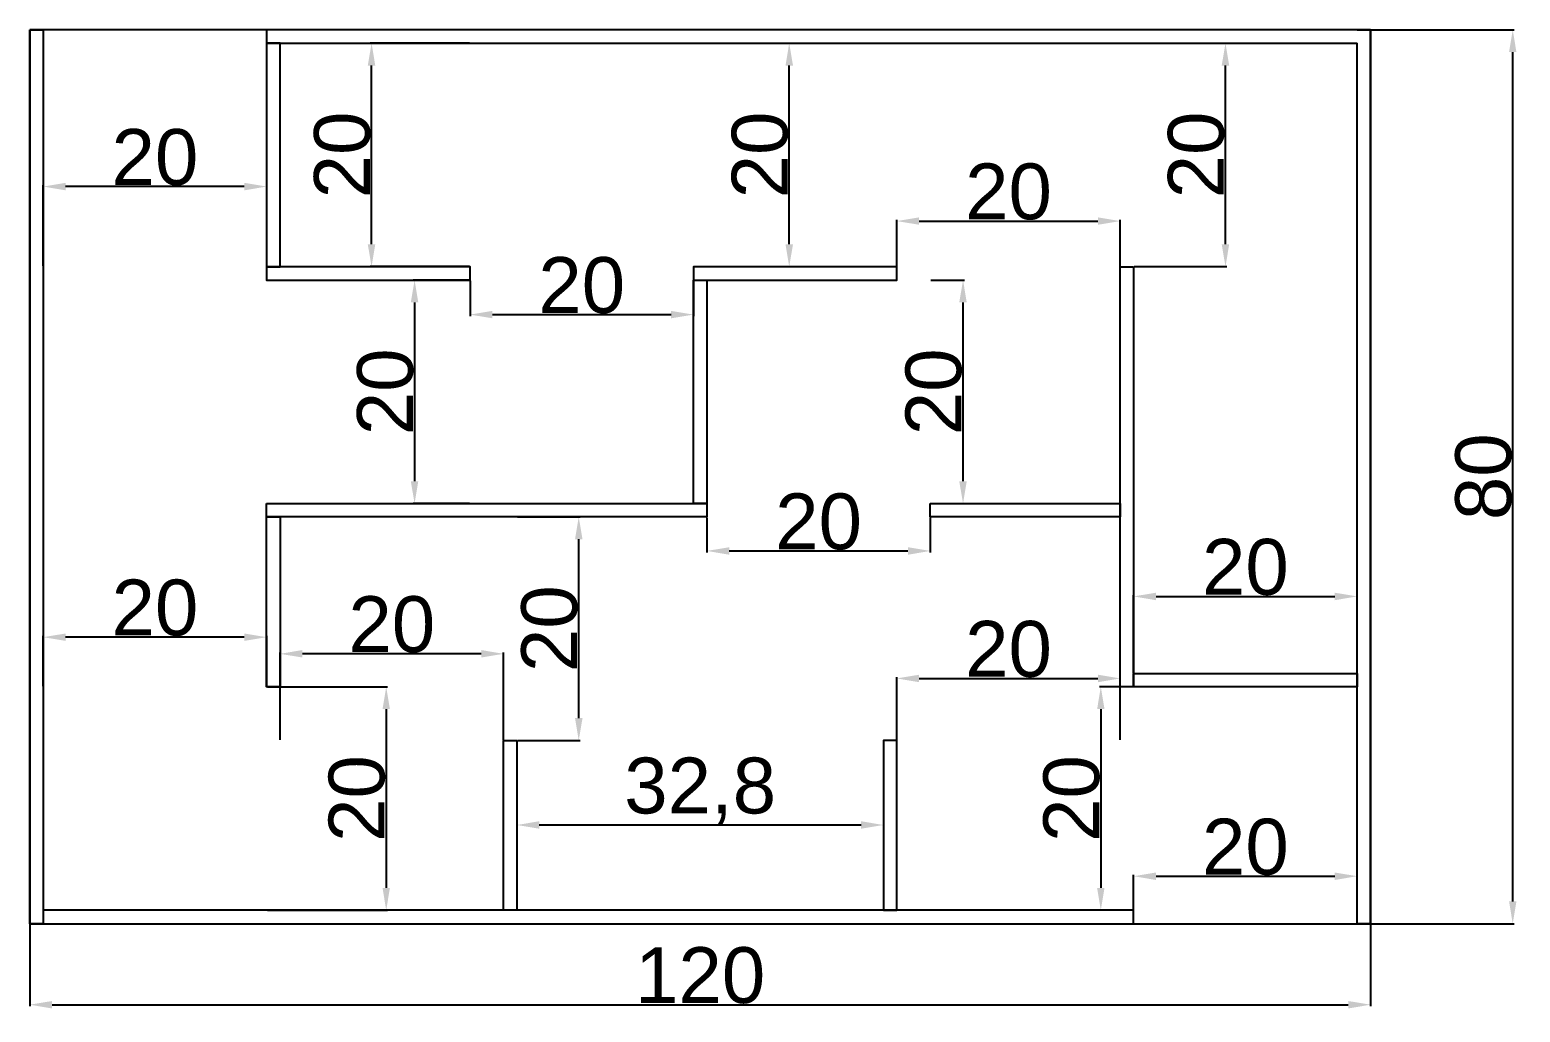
# Model space of a CAD drawing. Header units: millimetres. Extents: x -644 to 19914, y -4560 to 4169.
# Drawn here: x 10596 to 11930, y -2832 to -1953 of the extents above; entities that cross this region are included whole.
import ezdxf

# ---------------------------------------------------------------- set-up
doc = ezdxf.new("R2010")
doc.units = ezdxf.units.MM
doc.styles.get("Standard").update_dxf_attribs({"font": 'arial.ttf'})
doc.dimstyles.new('Neftali ISO-25', dxfattribs={"dimtxt": 50, "dimasz": 20, "dimexe": 1.25, "dimexo": 0.625, "dimtad": 1, "dimlfac": 0.1, "dimzin": 9, "dimtxsty": 'Standard', "dimcen": 2.5, "dimclrd": 1, "dimadec": 0, "dimazin": 0, "dimtfac": 1, "dimtmove": 0, "dimatfit": 3, "dimfxl": 1, "dimarcsym": 0})

# ---------------------------------------------------------------- blocks, each defined once
blk = doc.blocks.new('*D110')
at = {"color": 0, "lineweight": -2, "transparency": 16777216}
for p, q in [((10989.8, -1965.1), (10901, -1965.1)), ((10989.8, -2165.1), (10901, -2165.1))]:
    blk.add_line(p, q, dxfattribs=at)
at = {"color": 1, "lineweight": -2, "transparency": 16777216}
blk.add_line((10902.3, -2145.1), (10902.3, -1985.1), dxfattribs=at)
at = {"color": 1, "transparency": 16777216}
for points in [[(10898.9, -1985.1), (10905.6, -1985.1), (10902.3, -1965.1)], [(10898.9, -2145.1), (10905.6, -2145.1), (10902.3, -2165.1)]]:
    blk.add_solid(points, dxfattribs=at)
at = {"layer": 'Defpoints', "color": 0, "transparency": 16777216}
for p in [(10902.3, -1965.1), (10990.4, -1965.1), (10990.4, -2165.1)]:
    blk.add_point(p, dxfattribs=at)
at = {"color": 0, "transparency": 16777216, "insert": (10876.1, -2065.1), "char_height": 50, "attachment_point": 5, "rotation": 90}
blk.add_mtext('20', dxfattribs=at)
blk = doc.blocks.new('*D111')
at = {"color": 0, "lineweight": -2, "transparency": 16777216}
for p, q in [((10990.4, -2177.8), (10990.4, -2209.3)), ((11190.4, -2177.8), (11190.4, -2209.3))]:
    blk.add_line(p, q, dxfattribs=at)
at = {"color": 1, "lineweight": -2, "transparency": 16777216}
blk.add_line((11010.4, -2208), (11170.4, -2208), dxfattribs=at)
at = {"color": 1, "transparency": 16777216}
for points in [[(11010.4, -2204.7), (11010.4, -2211.3), (10990.4, -2208)], [(11170.4, -2204.7), (11170.4, -2211.3), (11190.4, -2208)]]:
    blk.add_solid(points, dxfattribs=at)
at = {"layer": 'Defpoints', "color": 0, "transparency": 16777216}
for p in [(10990.4, -2177.1), (11190.4, -2177.1), (11190.4, -2208)]:
    blk.add_point(p, dxfattribs=at)
at = {"color": 0, "transparency": 16777216, "insert": (11090.4, -2181.9), "char_height": 50, "attachment_point": 5}
blk.add_mtext('20', dxfattribs=at)
blk = doc.blocks.new('*D112')
at = {"color": 0, "lineweight": -2, "transparency": 16777216}
for p, q in [((10989.8, -2177.1), (10939.5, -2177.1)), ((10989.8, -2377.1), (10939.5, -2377.1))]:
    blk.add_line(p, q, dxfattribs=at)
at = {"color": 1, "lineweight": -2, "transparency": 16777216}
blk.add_line((10940.8, -2197.1), (10940.8, -2357.1), dxfattribs=at)
at = {"color": 1, "transparency": 16777216}
for points in [[(10937.4, -2197.1), (10944.1, -2197.1), (10940.8, -2177.1)], [(10937.4, -2357.1), (10944.1, -2357.1), (10940.8, -2377.1)]]:
    blk.add_solid(points, dxfattribs=at)
at = {"layer": 'Defpoints', "color": 0, "transparency": 16777216}
for p in [(10990.4, -2177.1), (10940.8, -2377.1), (10990.4, -2377.1)]:
    blk.add_point(p, dxfattribs=at)
at = {"color": 0, "transparency": 16777216, "insert": (10914.6, -2277.1), "char_height": 50, "attachment_point": 5, "rotation": 90}
blk.add_mtext('20', dxfattribs=at)
blk = doc.blocks.new('*D113')
at = {"color": 0, "lineweight": -2, "transparency": 16777216}
for p, q in [((11202.4, -2389.8), (11202.4, -2420.8)), ((11402.4, -2389.8), (11402.4, -2420.8))]:
    blk.add_line(p, q, dxfattribs=at)
at = {"color": 1, "lineweight": -2, "transparency": 16777216}
blk.add_line((11222.4, -2419.5), (11382.4, -2419.5), dxfattribs=at)
at = {"color": 1, "transparency": 16777216}
for points in [[(11222.4, -2416.2), (11222.4, -2422.9), (11202.4, -2419.5)], [(11382.4, -2416.2), (11382.4, -2422.9), (11402.4, -2419.5)]]:
    blk.add_solid(points, dxfattribs=at)
at = {"layer": 'Defpoints', "color": 0, "transparency": 16777216}
for p in [(11202.4, -2389.1), (11402.4, -2389.1), (11402.4, -2419.5)]:
    blk.add_point(p, dxfattribs=at)
at = {"color": 0, "transparency": 16777216, "insert": (11302.4, -2393.4), "char_height": 50, "attachment_point": 5}
blk.add_mtext('20', dxfattribs=at)
blk = doc.blocks.new('*D114')
at = {"color": 0, "lineweight": -2, "transparency": 16777216}
for p, q in [((11403, -2177.1), (11432.9, -2177.1)), ((11403, -2377.1), (11432.9, -2377.1))]:
    blk.add_line(p, q, dxfattribs=at)
at = {"color": 1, "lineweight": -2, "transparency": 16777216}
blk.add_line((11431.7, -2357.1), (11431.7, -2197.1), dxfattribs=at)
at = {"color": 1, "transparency": 16777216}
for points in [[(11428.3, -2197.1), (11435, -2197.1), (11431.7, -2177.1)], [(11428.3, -2357.1), (11435, -2357.1), (11431.7, -2377.1)]]:
    blk.add_solid(points, dxfattribs=at)
at = {"layer": 'Defpoints', "color": 0, "transparency": 16777216}
for p in [(11402.4, -2177.1), (11431.7, -2177.1), (11402.4, -2377.1)]:
    blk.add_point(p, dxfattribs=at)
at = {"color": 0, "transparency": 16777216, "insert": (11405.5, -2277.1), "char_height": 50, "attachment_point": 5, "rotation": 90}
blk.add_mtext('20', dxfattribs=at)
blk = doc.blocks.new('*D115')
at = {"color": 0, "lineweight": -2, "transparency": 16777216}
for p, q in [((11372.4, -2176.5), (11372.4, -2123.1)), ((11572.4, -2176.5), (11572.4, -2123.1))]:
    blk.add_line(p, q, dxfattribs=at)
at = {"color": 1, "lineweight": -2, "transparency": 16777216}
blk.add_line((11392.4, -2124.3), (11552.4, -2124.3), dxfattribs=at)
at = {"color": 1, "transparency": 16777216}
for points in [[(11392.4, -2121), (11392.4, -2127.6), (11372.4, -2124.3)], [(11552.4, -2121), (11552.4, -2127.6), (11572.4, -2124.3)]]:
    blk.add_solid(points, dxfattribs=at)
at = {"layer": 'Defpoints', "color": 0, "transparency": 16777216}
for p in [(11572.4, -2124.3), (11372.4, -2177.1), (11572.4, -2177.1)]:
    blk.add_point(p, dxfattribs=at)
at = {"color": 0, "transparency": 16777216, "insert": (11472.4, -2098.1), "char_height": 50, "attachment_point": 5}
blk.add_mtext('20', dxfattribs=at)
blk = doc.blocks.new('*D116')
at = {"color": 0, "lineweight": -2, "transparency": 16777216}
for p, q in [((11372.4, -2588.5), (11372.4, -2532.4)), ((11572.4, -2588.5), (11572.4, -2532.4))]:
    blk.add_line(p, q, dxfattribs=at)
at = {"color": 1, "lineweight": -2, "transparency": 16777216}
blk.add_line((11392.4, -2533.6), (11552.4, -2533.6), dxfattribs=at)
at = {"color": 1, "transparency": 16777216}
for points in [[(11392.4, -2530.3), (11392.4, -2537), (11372.4, -2533.6)], [(11552.4, -2530.3), (11552.4, -2537), (11572.4, -2533.6)]]:
    blk.add_solid(points, dxfattribs=at)
at = {"layer": 'Defpoints', "color": 0, "transparency": 16777216}
for p in [(11572.4, -2533.6), (11372.4, -2589.1), (11572.4, -2589.1)]:
    blk.add_point(p, dxfattribs=at)
at = {"color": 0, "transparency": 16777216, "insert": (11472.4, -2507.5), "char_height": 50, "attachment_point": 5}
blk.add_mtext('20', dxfattribs=at)
blk = doc.blocks.new('*D117')
at = {"color": 0, "lineweight": -2, "transparency": 16777216}
for p, q in [((11571.8, -2541.1), (11553.8, -2541.1)), ((11571.8, -2741.1), (11553.8, -2741.1))]:
    blk.add_line(p, q, dxfattribs=at)
at = {"color": 1, "lineweight": -2, "transparency": 16777216}
blk.add_line((11555, -2561.1), (11555, -2721.1), dxfattribs=at)
at = {"color": 1, "transparency": 16777216}
for points in [[(11551.7, -2561.1), (11558.3, -2561.1), (11555, -2541.1)], [(11551.7, -2721.1), (11558.3, -2721.1), (11555, -2741.1)]]:
    blk.add_solid(points, dxfattribs=at)
at = {"layer": 'Defpoints', "color": 0, "transparency": 16777216}
for p in [(11572.4, -2541.1), (11555, -2741.1), (11572.4, -2741.1)]:
    blk.add_point(p, dxfattribs=at)
at = {"color": 0, "transparency": 16777216, "insert": (11528.9, -2641.1), "char_height": 50, "attachment_point": 5, "rotation": 90}
blk.add_mtext('20', dxfattribs=at)
blk = doc.blocks.new('*D118')
at = {"color": 0, "lineweight": -2, "transparency": 16777216}
for p, q in [((11584.4, -2740.5), (11584.4, -2709.4)), ((11784.4, -2740.5), (11784.4, -2709.4))]:
    blk.add_line(p, q, dxfattribs=at)
at = {"color": 1, "lineweight": -2, "transparency": 16777216}
blk.add_line((11604.4, -2710.6), (11764.4, -2710.6), dxfattribs=at)
at = {"color": 1, "transparency": 16777216}
for points in [[(11604.4, -2707.3), (11604.4, -2714), (11584.4, -2710.6)], [(11764.4, -2707.3), (11764.4, -2714), (11784.4, -2710.6)]]:
    blk.add_solid(points, dxfattribs=at)
at = {"layer": 'Defpoints', "color": 0, "transparency": 16777216}
for p in [(11784.4, -2710.6), (11584.4, -2741.1), (11784.4, -2741.1)]:
    blk.add_point(p, dxfattribs=at)
at = {"color": 0, "transparency": 16777216, "insert": (11684.4, -2684.5), "char_height": 50, "attachment_point": 5}
blk.add_mtext('20', dxfattribs=at)
blk = doc.blocks.new('*D119')
at = {"color": 0, "lineweight": -2, "transparency": 16777216}
for p, q in [((11584.4, -2528.5), (11584.4, -2459)), ((11784.4, -2528.5), (11784.4, -2459))]:
    blk.add_line(p, q, dxfattribs=at)
at = {"color": 1, "lineweight": -2, "transparency": 16777216}
blk.add_line((11604.4, -2460.2), (11764.4, -2460.2), dxfattribs=at)
at = {"color": 1, "transparency": 16777216}
for points in [[(11604.4, -2456.9), (11604.4, -2463.6), (11584.4, -2460.2)], [(11764.4, -2456.9), (11764.4, -2463.6), (11784.4, -2460.2)]]:
    blk.add_solid(points, dxfattribs=at)
at = {"layer": 'Defpoints', "color": 0, "transparency": 16777216}
for p in [(11784.4, -2460.2), (11584.4, -2529.1), (11784.4, -2529.1)]:
    blk.add_point(p, dxfattribs=at)
at = {"color": 0, "transparency": 16777216, "insert": (11684.4, -2434.1), "char_height": 50, "attachment_point": 5}
blk.add_mtext('20', dxfattribs=at)
blk = doc.blocks.new('*D120')
at = {"color": 0, "lineweight": -2, "transparency": 16777216}
for p, q in [((11585, -1965.1), (11667.8, -1965.1)), ((11585, -2165.1), (11667.8, -2165.1))]:
    blk.add_line(p, q, dxfattribs=at)
at = {"color": 1, "lineweight": -2, "transparency": 16777216}
blk.add_line((11666.6, -2145.1), (11666.6, -1985.1), dxfattribs=at)
at = {"color": 1, "transparency": 16777216}
for points in [[(11663.2, -1985.1), (11669.9, -1985.1), (11666.6, -1965.1)], [(11663.2, -2145.1), (11669.9, -2145.1), (11666.6, -2165.1)]]:
    blk.add_solid(points, dxfattribs=at)
at = {"layer": 'Defpoints', "color": 0, "transparency": 16777216}
for p in [(11584.4, -1965.1), (11666.6, -1965.1), (11584.4, -2165.1)]:
    blk.add_point(p, dxfattribs=at)
at = {"color": 0, "transparency": 16777216, "insert": (11640.4, -2065.1), "char_height": 50, "attachment_point": 5, "rotation": 90}
blk.add_mtext('20', dxfattribs=at)
blk = doc.blocks.new('*D121')
at = {"color": 0, "lineweight": -2, "transparency": 16777216}
for p, q in [((11032.4, -2589.8), (11032.4, -2666)), ((11360.4, -2589.8), (11360.4, -2666))]:
    blk.add_line(p, q, dxfattribs=at)
at = {"color": 1, "lineweight": -2, "transparency": 16777216}
blk.add_line((11340.4, -2664.8), (11052.4, -2664.8), dxfattribs=at)
at = {"color": 1, "transparency": 16777216}
for points in [[(11052.4, -2661.4), (11052.4, -2668.1), (11032.4, -2664.8)], [(11340.4, -2661.4), (11340.4, -2668.1), (11360.4, -2664.8)]]:
    blk.add_solid(points, dxfattribs=at)
at = {"layer": 'Defpoints', "color": 0, "transparency": 16777216}
for p in [(11032.4, -2589.1), (11360.4, -2589.1), (11032.4, -2664.8)]:
    blk.add_point(p, dxfattribs=at)
at = {"color": 0, "transparency": 16777216, "insert": (11196.4, -2634.1), "char_height": 50, "attachment_point": 5}
blk.add_mtext('32,8', dxfattribs=at)
blk = doc.blocks.new('*D122')
at = {"color": 0, "lineweight": -2, "transparency": 16777216}
for p, q in [((11033, -2389.1), (11089, -2389.1)), ((11033, -2589.1), (11089, -2589.1))]:
    blk.add_line(p, q, dxfattribs=at)
at = {"color": 1, "lineweight": -2, "transparency": 16777216}
blk.add_line((11087.7, -2569.1), (11087.7, -2409.1), dxfattribs=at)
at = {"color": 1, "transparency": 16777216}
for points in [[(11084.4, -2409.1), (11091.1, -2409.1), (11087.7, -2389.1)], [(11084.4, -2569.1), (11091.1, -2569.1), (11087.7, -2589.1)]]:
    blk.add_solid(points, dxfattribs=at)
at = {"layer": 'Defpoints', "color": 0, "transparency": 16777216}
for p in [(11032.4, -2389.1), (11087.7, -2389.1), (11032.4, -2589.1)]:
    blk.add_point(p, dxfattribs=at)
at = {"color": 0, "transparency": 16777216, "insert": (11061.6, -2489.1), "char_height": 50, "attachment_point": 5, "rotation": 90}
blk.add_mtext('20', dxfattribs=at)
blk = doc.blocks.new('*D123')
at = {"color": 0, "lineweight": -2, "transparency": 16777216}
for p, q in [((10820.4, -2588.5), (10820.4, -2510.3)), ((11020.4, -2588.5), (11020.4, -2510.3))]:
    blk.add_line(p, q, dxfattribs=at)
at = {"color": 1, "lineweight": -2, "transparency": 16777216}
blk.add_line((11000.4, -2511.6), (10840.4, -2511.6), dxfattribs=at)
at = {"color": 1, "transparency": 16777216}
for points in [[(10840.4, -2508.2), (10840.4, -2514.9), (10820.4, -2511.6)], [(11000.4, -2508.2), (11000.4, -2514.9), (11020.4, -2511.6)]]:
    blk.add_solid(points, dxfattribs=at)
at = {"layer": 'Defpoints', "color": 0, "transparency": 16777216}
for p in [(10820.4, -2511.6), (10820.4, -2589.1), (11020.4, -2589.1)]:
    blk.add_point(p, dxfattribs=at)
at = {"color": 0, "transparency": 16777216, "insert": (10920.4, -2485.4), "char_height": 50, "attachment_point": 5}
blk.add_mtext('20', dxfattribs=at)
blk = doc.blocks.new('*D124')
at = {"color": 0, "lineweight": -2, "transparency": 16777216}
for p, q in [((10809, -2541.1), (10916.6, -2541.1)), ((10809, -2741.1), (10916.6, -2741.1))]:
    blk.add_line(p, q, dxfattribs=at)
at = {"color": 1, "lineweight": -2, "transparency": 16777216}
blk.add_line((10915.4, -2561.1), (10915.4, -2721.1), dxfattribs=at)
at = {"color": 1, "transparency": 16777216}
for points in [[(10912.1, -2561.1), (10918.7, -2561.1), (10915.4, -2541.1)], [(10912.1, -2721.1), (10918.7, -2721.1), (10915.4, -2741.1)]]:
    blk.add_solid(points, dxfattribs=at)
at = {"layer": 'Defpoints', "color": 0, "transparency": 16777216}
for p in [(10808.4, -2541.1), (10808.4, -2741.1), (10915.4, -2741.1)]:
    blk.add_point(p, dxfattribs=at)
at = {"color": 0, "transparency": 16777216, "insert": (10889.2, -2641.1), "char_height": 50, "attachment_point": 5, "rotation": 90}
blk.add_mtext('20', dxfattribs=at)
blk = doc.blocks.new('*D125')
at = {"color": 0, "lineweight": -2, "transparency": 16777216}
for p, q in [((10608.4, -2540.5), (10608.4, -2495.4)), ((10808.4, -2540.5), (10808.4, -2495.4))]:
    blk.add_line(p, q, dxfattribs=at)
at = {"color": 1, "lineweight": -2, "transparency": 16777216}
blk.add_line((10788.4, -2496.7), (10628.4, -2496.7), dxfattribs=at)
at = {"color": 1, "transparency": 16777216}
for points in [[(10628.4, -2493.4), (10628.4, -2500), (10608.4, -2496.7)], [(10788.4, -2493.4), (10788.4, -2500), (10808.4, -2496.7)]]:
    blk.add_solid(points, dxfattribs=at)
at = {"layer": 'Defpoints', "color": 0, "transparency": 16777216}
for p in [(10608.4, -2496.7), (10608.4, -2541.1), (10808.4, -2541.1)]:
    blk.add_point(p, dxfattribs=at)
at = {"color": 0, "transparency": 16777216, "insert": (10708.4, -2470.5), "char_height": 50, "attachment_point": 5}
blk.add_mtext('20', dxfattribs=at)
blk = doc.blocks.new('*D126')
at = {"color": 0, "lineweight": -2, "transparency": 16777216}
for p, q in [((10608.4, -2164.5), (10608.4, -2092.2)), ((10808.4, -2164.5), (10808.4, -2092.2))]:
    blk.add_line(p, q, dxfattribs=at)
at = {"color": 1, "lineweight": -2, "transparency": 16777216}
blk.add_line((10788.4, -2093.4), (10628.4, -2093.4), dxfattribs=at)
at = {"color": 1, "transparency": 16777216}
for points in [[(10628.4, -2090.1), (10628.4, -2096.8), (10608.4, -2093.4)], [(10788.4, -2090.1), (10788.4, -2096.8), (10808.4, -2093.4)]]:
    blk.add_solid(points, dxfattribs=at)
at = {"layer": 'Defpoints', "color": 0, "transparency": 16777216}
for p in [(10608.4, -2093.4), (10608.4, -2165.1), (10808.4, -2165.1)]:
    blk.add_point(p, dxfattribs=at)
at = {"color": 0, "transparency": 16777216, "insert": (10708.4, -2067.3), "char_height": 50, "attachment_point": 5}
blk.add_mtext('20', dxfattribs=at)
blk = doc.blocks.new('*D127')
at = {"color": 0, "lineweight": -2, "transparency": 16777216}
for p, q in [((11191, -1965.1), (11277.4, -1965.1)), ((11191, -2165.1), (11277.4, -2165.1))]:
    blk.add_line(p, q, dxfattribs=at)
at = {"color": 1, "lineweight": -2, "transparency": 16777216}
blk.add_line((11276.1, -2145.1), (11276.1, -1985.1), dxfattribs=at)
at = {"color": 1, "transparency": 16777216}
for points in [[(11272.8, -1985.1), (11279.5, -1985.1), (11276.1, -1965.1)], [(11272.8, -2145.1), (11279.5, -2145.1), (11276.1, -2165.1)]]:
    blk.add_solid(points, dxfattribs=at)
at = {"layer": 'Defpoints', "color": 0, "transparency": 16777216}
for p in [(11190.4, -1965.1), (11276.1, -1965.1), (11190.4, -2165.1)]:
    blk.add_point(p, dxfattribs=at)
at = {"color": 0, "transparency": 16777216, "insert": (11250, -2065.1), "char_height": 50, "attachment_point": 5, "rotation": 90}
blk.add_mtext('20', dxfattribs=at)
blk = doc.blocks.new('*D128')
at = {"color": 0, "lineweight": -2, "transparency": 16777216}
for p, q in [((10596.4, -2753.8), (10596.4, -2826.9)), ((11796.4, -2753.8), (11796.4, -2826.9))]:
    blk.add_line(p, q, dxfattribs=at)
at = {"color": 1, "lineweight": -2, "transparency": 16777216}
blk.add_line((10616.4, -2825.6), (11776.4, -2825.6), dxfattribs=at)
at = {"color": 1, "transparency": 16777216}
for points in [[(10616.4, -2822.3), (10616.4, -2829), (10596.4, -2825.6)], [(11776.4, -2822.3), (11776.4, -2829), (11796.4, -2825.6)]]:
    blk.add_solid(points, dxfattribs=at)
at = {"layer": 'Defpoints', "color": 0, "transparency": 16777216}
for p in [(10596.4, -2753.1), (11796.4, -2753.1), (11796.4, -2825.6)]:
    blk.add_point(p, dxfattribs=at)
at = {"color": 0, "transparency": 16777216, "insert": (11196.4, -2799.5), "char_height": 50, "attachment_point": 5}
blk.add_mtext('120', dxfattribs=at)
blk = doc.blocks.new('*D129')
at = {"color": 0, "lineweight": -2, "transparency": 16777216}
for p, q in [((11797, -1953.1), (11925, -1953.1)), ((11797, -2753.1), (11925, -2753.1))]:
    blk.add_line(p, q, dxfattribs=at)
at = {"color": 1, "lineweight": -2, "transparency": 16777216}
blk.add_line((11923.7, -2733.1), (11923.7, -1973.1), dxfattribs=at)
at = {"color": 1, "transparency": 16777216}
for points in [[(11920.4, -1973.1), (11927, -1973.1), (11923.7, -1953.1)], [(11920.4, -2733.1), (11927, -2733.1), (11923.7, -2753.1)]]:
    blk.add_solid(points, dxfattribs=at)
at = {"layer": 'Defpoints', "color": 0, "transparency": 16777216}
for p in [(11796.4, -1953.1), (11923.7, -1953.1), (11796.4, -2753.1)]:
    blk.add_point(p, dxfattribs=at)
at = {"color": 0, "transparency": 16777216, "insert": (11897.6, -2353.1), "char_height": 50, "attachment_point": 5, "rotation": 90}
blk.add_mtext('80', dxfattribs=at)

msp = doc.modelspace()

# ---------------------------------------------------------------- linework, layer by layer
at = {"color": 2, "true_color": 0xf1eb1f}
msp.add_lwpolyline([(10596.388, -1953.13), (10596.388, -2753.13), (11796.388, -2753.13), (11796.388, -1953.13), (10596.388, -1953.13)], dxfattribs=at)
for points in [[(10596.388, -1953.13), (10608.388, -1953.13), (10608.388, -2753.13), (10596.388, -2753.13), (10596.388, -1953.13)], [(11796.388, -1965.13), (11796.388, -1953.13), (10808.388, -1953.13), (10808.388, -1965.13)], [(11784.388, -1953.13), (11796.388, -1953.13), (11796.388, -2753.13), (11784.388, -2753.13), (11784.388, -1965.13)], [(10808.388, -1965.13), (11784.388, -1965.13)], [(10814.388, -1965.13), (10808.388, -1965.13), (10808.388, -2165.13), (10820.388, -2165.13), (10820.388, -1965.13), (10814.388, -1965.13)], [(10808.388, -2165.13), (10808.388, -2177.13), (10990.388, -2177.13), (10990.388, -2165.13), (10808.388, -2165.13)], [(11372.388, -2165.13), (11190.388, -2165.13), (11190.388, -2177.13), (11372.388, -2177.13), (11372.388, -2165.13)], [(11584.388, -2165.13), (11584.388, -2541.13), (11572.388, -2541.13), (11572.388, -2165.13), (11584.388, -2165.13)], [(11190.388, -2377.13), (11190.388, -2177.13), (11202.388, -2177.13), (11202.388, -2377.13), (11190.388, -2377.13), (11190.388, -2377.13)], [(10808.388, -2377.13), (11202.388, -2377.13), (11202.388, -2389.13), (10808.388, -2389.13), (10808.388, -2377.13)], [(11402.388, -2377.13), (11572.388, -2377.13), (11572.388, -2389.13), (11402.388, -2389.13), (11402.388, -2377.13)], [(10820.388, -2389.13), (10820.388, -2541.13), (10808.388, -2541.13), (10808.388, -2389.13), (10820.388, -2389.13)], [(11784.388, -2541.13), (11584.388, -2541.13), (11584.388, -2529.13), (11784.388, -2529.13), (11784.388, -2541.13)], [(11032.388, -2589.13), (11032.388, -2741.13), (11020.388, -2741.13), (11020.388, -2589.13), (11032.388, -2589.13)], [(11372.388, -2741.13), (11372.388, -2589.13), (11360.388, -2589.13), (11360.388, -2741.13), (11372.388, -2741.13)], [(10608.388, -2753.13), (11584.388, -2753.13), (11584.388, -2741.13), (10608.388, -2741.13)]]:
    msp.add_lwpolyline(points)

# ---------------------------------------------------------------- dimensions: what is measured, and where the dimension line sits
at = {"color": 242, "true_color": 0xcd2027}
for base, p1, p2, picture, middle in [((11923.715, -1953.13), (11796.388, -2753.13), (11796.388, -1953.13), '*D129', (11897.562, -2353.13)), ((10902.265, -1965.13), (10990.388, -2165.13), (10990.388, -1965.13), '*D110', (10876.111, -2065.13)), ((11276.136, -1965.13), (11190.388, -2165.13), (11190.388, -1965.13), '*D127', (11249.983, -2065.13)), ((11666.563, -1965.13), (11584.388, -2165.13), (11584.388, -1965.13), '*D120', (11640.409, -2065.13)), ((10940.772, -2377.13), (10990.388, -2177.13), (10990.388, -2377.13), '*D112', (10914.619, -2277.13)), ((11431.67, -2177.13), (11402.388, -2377.13), (11402.388, -2177.13), '*D114', (11405.516, -2277.13)), ((11087.73, -2389.13), (11032.388, -2589.13), (11032.388, -2389.13), '*D122', (11061.577, -2489.13)), ((10915.386, -2741.13), (10808.388, -2541.13), (10808.388, -2741.13), '*D124', (10889.232, -2641.13)), ((11555.008, -2741.13), (11572.388, -2541.13), (11572.388, -2741.13), '*D117', (11528.854, -2641.13))]:
    dim = msp.add_linear_dim(base=base, p1=p1, p2=p2, angle=90, dimstyle='Neftali ISO-25', dxfattribs=at)
    dim.commit()
    dim.dimension.update_dxf_attribs({"geometry": picture, "text_midpoint": middle})
for base, p1, p2, picture, middle in [((10608.388, -2093.435), (10808.388, -2165.13), (10608.388, -2165.13), '*D126', (10708.388, -2067.282)), ((11572.388, -2124.302), (11372.388, -2177.13), (11572.388, -2177.13), '*D115', (11472.388, -2098.149)), ((11190.388, -2208.008), (10990.388, -2177.13), (11190.388, -2177.13), '*D111', (11090.388, -2181.855)), ((11402.388, -2419.544), (11202.388, -2389.13), (11402.388, -2389.13), '*D113', (11302.388, -2393.39)), ((11784.388, -2460.241), (11584.388, -2529.13), (11784.388, -2529.13), '*D119', (11684.388, -2434.087)), ((10608.388, -2496.686), (10808.388, -2541.13), (10608.388, -2541.13), '*D125', (10708.388, -2470.532)), ((10820.388, -2511.553), (11020.388, -2589.13), (10820.388, -2589.13), '*D123', (10920.388, -2485.399)), ((11572.388, -2533.627), (11372.388, -2589.13), (11572.388, -2589.13), '*D116', (11472.388, -2507.473)), ((11032.388, -2664.756), (11360.388, -2589.13), (11032.388, -2589.13), '*D121', (11196.388, -2634.084)), ((11784.388, -2710.639), (11584.388, -2741.13), (11784.388, -2741.13), '*D118', (11684.388, -2684.485)), ((11796.388, -2825.649), (10596.388, -2753.13), (11796.388, -2753.13), '*D128', (11196.388, -2799.495))]:
    dim = msp.add_linear_dim(base=base, p1=p1, p2=p2, dimstyle='Neftali ISO-25', dxfattribs=at)
    dim.commit()
    dim.dimension.update_dxf_attribs({"geometry": picture, "text_midpoint": middle})

doc.saveas('drawing.dxf')
